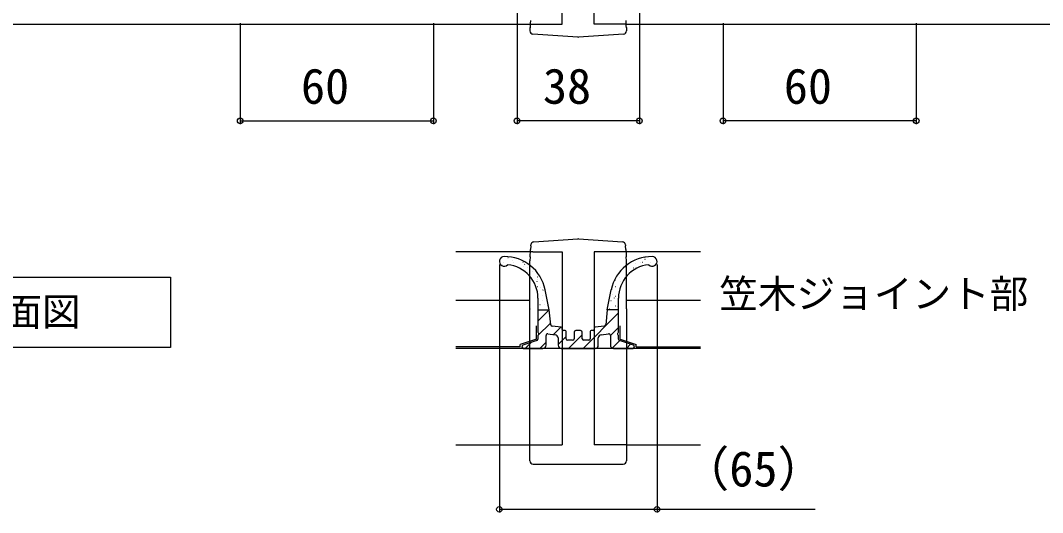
# Model space of a CAD drawing. Units: millimetres, scale not verified. Extents: x -875 to 875, y -1300 to 1292.
# Drawn here: x -51.3 to 266.3, y -516.9 to -364.1 of the extents above; entities that cross this region are included whole.
import ezdxf
from ezdxf.enums import TextEntityAlignment as Align

# ---------------------------------------------------------------- set-up
doc = ezdxf.new("R2010")
doc.units = ezdxf.units.MM
doc.header["$LTSCALE"] = 8
for name, color, linetype in [('0-1_USER1', 3, 'Continuous'), ('0-3_YKK_12', 2, 'Continuous'), ('0-4_YKK_13', 4, 'Continuous'), ('0-5_YKK_D', 6, 'Continuous'), ('0-7_YSS_K', 3, 'Continuous')]:
    doc.layers.add(name, color=color, linetype=linetype)
doc.styles.add('ＭＳ ゴシック', font='')
doc.styles.get('ＭＳ ゴシック').set_extended_font_data('MS Gothic')

msp = doc.modelspace()

# ---------------------------------------------------------------- linework, layer by layer
at = {"layer": '0-1_USER1'}
msp.add_lwpolyline([(-94.659, -457.777), (-94.659, -443.777), (-4.609, -443.777), (-4.609, -465.659), (-94.659, -465.659)], close=True, dxfattribs=at)
at = {"layer": '0-3_YKK_12'}
for p, q in [((-103, -365.247), (107.152, -365.247)), ((136.848, -365.247), (788.228, -365.247)), ((107.911, -435.897), (84, -435.897)), ((107.911, -435.897), (117, -435.897)), ((117, -435.897), (117, -495.897)), ((127, -435.897), (127, -495.897)), ((136.089, -435.897), (127, -435.897)), ((160, -435.897), (136.089, -435.897)), ((84, -450.897), (107.116, -450.897)), ((136.884, -450.897), (160, -450.897)), ((84, -495.897), (107, -495.897)), ((107, -495.897), (117, -495.897)), ((137, -495.897), (127, -495.897)), ((137, -495.897), (160, -495.897))]:
    msp.add_line(p, q, dxfattribs=at)
for points in [[(107.152, -365.247), (117, -365.247), (117, -165.247)], [(136.848, -365.247), (127, -365.247), (127, -165.247)]]:
    msp.add_lwpolyline(points, dxfattribs=at)
at = {"layer": '0-4_YKK_13'}
for p, q in [((107, -366.272), (107, -366.257)), ((107, -366.272), (107.083, -366.355)), ((107, -366.272), (107, -367.321)), ((107, -367.333), (107, -367.321)), ((121.9, -369.256), (107.933, -368.323)), ((136.067, -368.323), (122.1, -369.256)), ((137, -366.272), (137, -366.257)), ((137, -367.321), (137, -367.333)), ((107.282, -434.061), (107.212, -435.204)), ((108.234, -432.791), (121.9, -431.88)), ((122.1, -431.88), (135.766, -432.791)), ((136.788, -435.204), (136.718, -434.061)), ((100.168, -437.721), (100.218, -437.721)), ((107.07, -437.526), (107, -438.674)), ((137, -438.674), (136.93, -437.526)), ((142.728, -437.721), (142.778, -437.721)), ((145.768, -437.721), (145.818, -437.721)), ((98.491, -439.85), (98.501, -439.847)), ((98.743, -439.096), (98.793, -439.096)), ((101.611, -438.745), (101.621, -438.742)), ((101.783, -439.096), (101.833, -439.096)), ((103.208, -440.711), (103.258, -440.711)), ((104.823, -439.096), (104.873, -439.096)), ((105.001, -440.386), (105.01, -440.382)), ((105.292, -439.862), (105.375, -439.807)), ((106.248, -440.711), (106.298, -440.711)), ((107, -453.668), (107, -438.674)), ((136.648, -440.711), (136.698, -440.711)), ((136.948, -440.436), (136.957, -440.433)), ((137, -453.668), (137, -438.674)), ((139.178, -440.94), (139.261, -440.885)), ((139.688, -440.711), (139.738, -440.711)), ((139.691, -439.465), (139.7, -439.462)), ((141.303, -439.096), (141.353, -439.096)), ((141.867, -439.16), (141.95, -439.105)), ((142.811, -438.36), (142.821, -438.357)), ((144.343, -439.096), (144.393, -439.096)), ((107.863, -442.086), (107.913, -442.086)), ((108.767, -441.893), (108.776, -441.89)), ((109.288, -443.701), (109.338, -443.701)), ((109.366, -444.522), (109.375, -444.519)), ((134.804, -444.037), (134.813, -444.033)), ((135.223, -442.086), (135.273, -442.086)), ((136.648, -443.701), (136.698, -443.701)), ((138.263, -442.086), (138.313, -442.086)), ((109.21, -445.104), (109.293, -445.049)), ((109.288, -446.691), (109.338, -446.691)), ((110.342, -447.017), (110.351, -447.014)), ((110.903, -445.076), (110.904, -445.076)), ((113.011, -453.897), (111.74, -447.691)), ((130.989, -453.897), (132.26, -447.691)), ((132.66, -447.637), (132.669, -447.634)), ((133.49, -444.705), (133.574, -444.649)), ((133.608, -446.691), (133.658, -446.691)), ((135.223, -445.076), (135.273, -445.076)), ((110.903, -448.066), (110.953, -448.066)), ((110.988, -449.63), (110.997, -449.626)), ((111.015, -447.828), (111.098, -447.772)), ((132.183, -448.066), (132.233, -448.066)), ((132.606, -449.208), (132.689, -449.153)), ((133.258, -450.266), (133.268, -450.263)), ((133.608, -449.681), (133.658, -449.681)), ((107, -453.668), (107, -453.754)), ((107, -453.757), (107, -453.754)), ((107, -453.926), (107, -453.757)), ((107, -500.844), (107, -453.926)), ((109.5, -453.897), (113.011, -453.897)), ((109.5, -457.47), (113.016, -453.954)), ((110.13, -452.331), (110.214, -452.276)), ((110.903, -451.056), (110.953, -451.056)), ((111.586, -452.258), (111.596, -452.255)), ((112.328, -452.671), (112.378, -452.671)), ((113.461, -458.591), (113.011, -453.897)), ((130.989, -453.897), (130.539, -458.591)), ((130.985, -453.946), (131.034, -453.897)), ((134.5, -453.897), (130.989, -453.897)), ((131.114, -453.866), (131.124, -453.863)), ((131.722, -453.711), (131.805, -453.656)), ((132.183, -451.056), (132.233, -451.056)), ((133.608, -452.671), (133.658, -452.671)), ((134.234, -452.761), (134.244, -452.758)), ((137, -453.668), (137, -453.754)), ((137, -453.754), (137, -453.757)), ((137, -453.757), (137, -453.926)), ((137, -453.926), (137, -500.844)), ((123.524, -465.897), (134.5, -454.921)), ((109, -463.034), (109, -458.897)), ((109.5, -461.96), (113.409, -458.051)), ((116.734, -459.366), (113.902, -459.04)), ((114.335, -461.616), (116.6, -459.351)), ((117, -460.097), (117, -459.664)), ((117.95, -460.397), (117.3, -460.397)), ((122.75, -460.397), (121.25, -460.397)), ((126.7, -460.397), (126.05, -460.397)), ((127, -459.664), (127, -460.097)), ((130.098, -459.04), (127.266, -459.366)), ((132, -461.911), (134.5, -459.411)), ((135, -463.034), (135, -458.897)), ((109, -463.034), (104, -464.672)), ((109.156, -463.509), (104.844, -464.921)), ((109.5, -461.916), (109.5, -463.034)), ((112, -464.897), (112, -461.915)), ((112.555, -461.418), (114.86, -461.674)), ((115.75, -464.691), (118.25, -462.191)), ((115.75, -462.668), (115.75, -464.897)), ((118.25, -462.897), (118.25, -460.697)), ((120.25, -463.397), (118.75, -463.397)), ((119.034, -465.897), (123.25, -461.681)), ((120.75, -460.897), (120.75, -462.897)), ((123.25, -462.897), (123.25, -460.897)), ((125.25, -463.397), (123.75, -463.397)), ((125.75, -460.697), (125.75, -462.897)), ((128.25, -464.897), (128.25, -462.668)), ((129.14, -461.674), (131.445, -461.418)), ((132, -461.915), (132, -464.897)), ((132.592, -465.809), (134.88, -463.521)), ((134.5, -463.034), (134.5, -461.916)), ((139.156, -464.921), (134.844, -463.509)), ((135, -463.034), (140, -464.672)), ((104, -465.397), (84, -465.397)), ((104, -465.397), (104, -464.672)), ((105, -465.897), (111, -465.897)), ((105.564, -465.897), (107.364, -464.096)), ((110.054, -465.897), (112, -463.95)), ((116.75, -465.897), (127.25, -465.897)), ((133, -465.897), (139, -465.897)), ((136.995, -465.897), (138.262, -464.629)), ((140, -465.397), (140, -464.672)), ((140, -465.397), (160, -465.397)), ((107.996, -501.844), (121.963, -501.9)), ((121.952, -501.888), (122.048, -501.888)), ((122.037, -501.9), (136.004, -501.844))]:
    msp.add_line(p, q, dxfattribs=at)
for points in [[(136.917, -366.355), (137, -366.272), (137, -367.321)], [(107.282, -434.061), (107.297, -433.811), (107.302, -433.728)], [(136.698, -433.728), (136.703, -433.811), (136.718, -434.061)], [(107.07, -437.526), (107.098, -437.074), (107.125, -436.631), (107.151, -436.213), (107.174, -435.833), (107.194, -435.503), (107.21, -435.235), (107.212, -435.204)], [(136.788, -435.204), (136.79, -435.235), (136.806, -435.503), (136.826, -435.833), (136.849, -436.213), (136.875, -436.631), (136.902, -437.074), (136.93, -437.526)], [(109.5, -450.277), (109.5, -453.897), (109.5, -460.877)], [(134.5, -460.877), (134.5, -453.897), (134.5, -450.277)]]:
    msp.add_lwpolyline(points, dxfattribs=at)
for centre, radius, start, end in [((107.993, -367.331), 0.993, 180.11503, 265.85405), ((136.007, -367.332), 0.993, 274.14066, 359.89026), ((108.301, -433.789), 1, 93.81407, 176.5), ((122, -433.377), 1.5, 86.18593, 93.81407), ((135.699, -433.789), 1, 3.5, 86.18593), ((99, -438.897), 1.5, 90, 315.33998), ((99.11, -450.291), 12.895, 11.63289, 90.48953), ((144.89, -450.291), 12.895, 89.51047, 168.36711), ((145, -438.897), 1.5, 224.66002, 90), ((99.114, -450.293), 10.386, 0.08527, 84.73769), ((144.886, -450.293), 10.386, 95.26231, 179.91473), ((113.959, -458.543), 0.5, 185.48532, 263.42801), ((116.7, -459.664), 0.3, 0, 83.42801), ((117.3, -460.097), 0.3, 180, 270), ((117.95, -460.697), 0.3, 0, 90), ((121.25, -460.897), 0.5, 90, 180), ((122.75, -460.897), 0.5, 0, 90), ((126.05, -460.697), 0.3, 90, 180), ((126.7, -460.097), 0.3, 270, 360), ((127.3, -459.664), 0.3, 96.57199, 180), ((130.041, -458.543), 0.5, 276.57199, 354.51468), ((109, -463.034), 0.5, 288.13494, 0), ((109.8, -460.877), 0.3, 180, 240), ((109.8, -461.916), 0.3, 120, 180), ((109.5, -461.397), 0.3, 300, 60), ((112.5, -461.915), 0.5, 83.65981, 180), ((114.75, -462.668), 1, 0, 83.65981), ((118.75, -462.897), 0.5, 180, 270), ((120.25, -462.897), 0.5, 270, 0), ((123.75, -462.897), 0.5, 180, 270), ((125.25, -462.897), 0.5, 270, 0), ((129.25, -462.668), 1, 96.34019, 180), ((131.5, -461.915), 0.5, 0, 96.34019), ((134.5, -461.397), 0.3, 120, 240), ((134.2, -460.877), 0.3, 300, 0), ((134.2, -461.916), 0.3, 0, 60), ((135, -463.034), 0.5, 180, 251.86506), ((105, -465.397), 0.5, 108.13494, 270), ((111, -464.897), 1, 270, 0), ((116.75, -464.897), 1, 180, 270), ((127.25, -464.897), 1, 270, 0), ((133, -464.897), 1, 180, 270), ((139, -465.397), 0.5, 270, 71.86506), ((108, -500.844), 1, 180, 269.76681), ((136, -500.844), 1, 270.23319, 0)]:
    msp.add_arc(centre, radius, start, end, dxfattribs=at)
for centre, major_axis, ratio, start_param, end_param in [((107.08, -363.86), (0.013, -2.5), 0.060953, 6.2217902, 7.7711026), ((136.92, -363.86), (-0.013, -2.5), 0.060953, 4.7952681, 6.3445805), ((108, -367.825), (1, -0.045), 0.500748, 4.6558273, 4.6681227), ((136, -367.825), (1, 0.045), 0.500748, 4.7566553, 4.7689506), ((122, -367.756), (0, -1.503), 0.998131, 6.2166177, 6.3497529)]:
    msp.add_ellipse(centre, major_axis=major_axis, ratio=ratio, start_param=start_param, end_param=end_param, dxfattribs=at)
at = {"layer": '0-5_YKK_D'}
for p, q in [((103, -361.247), (103, -396.247)), ((141, -361.247), (141, -396.247)), ((17, -364.947), (17, -396.247)), ((77, -364.947), (77, -396.247)), ((167, -364.947), (167, -396.247)), ((227, -364.947), (227, -396.247)), ((17, -395.247), (77, -395.247)), ((141, -395.247), (103, -395.247)), ((227, -395.247), (167, -395.247)), ((97.5, -439.897), (97.5, -516.897)), ((146.5, -439.897), (146.5, -516.897))]:
    msp.add_line(p, q, dxfattribs=at)
msp.add_lwpolyline([(97.5, -515.897), (146.5, -515.897), (195.572, -515.897)], dxfattribs=at)
for centre in [(17, -395.247), (77, -395.247), (103, -395.247), (141, -395.247), (167, -395.247), (227, -395.247), (97.5, -515.897), (146.5, -515.897)]:
    msp.add_circle(centre, 0.875, dxfattribs=at)
at = {"layer": '0-7_YSS_K'}
for p, q in [((160, -465.897), (84, -465.897)), ((117, -465.897), (127, -465.897))]:
    msp.add_line(p, q, dxfattribs=at)

# ---------------------------------------------------------------- texts
at = {"layer": '0-1_USER1', "style": 'ＭＳ ゴシック'}
for s, p in [('笠木ジョイント部', (165.832, -455.988)), ('笠木平面図', (-92.585, -461.547))]:
    msp.add_text(s, height=8.798, dxfattribs=at).set_placement(p, align=Align.BOTTOM_LEFT)
at = {"layer": '0-5_YKK_D', "style": 'ＭＳ ゴシック'}
for s, p in [('60', (35.878, -393.247)), ('38', (111.048, -393.247)), ('60', (185.878, -393.247)), ('（65）', (153.942, -512.107))]:
    msp.add_text(s, height=11, dxfattribs=at).set_placement(p, align=Align.BOTTOM_LEFT)

doc.saveas('drawing.dxf')
